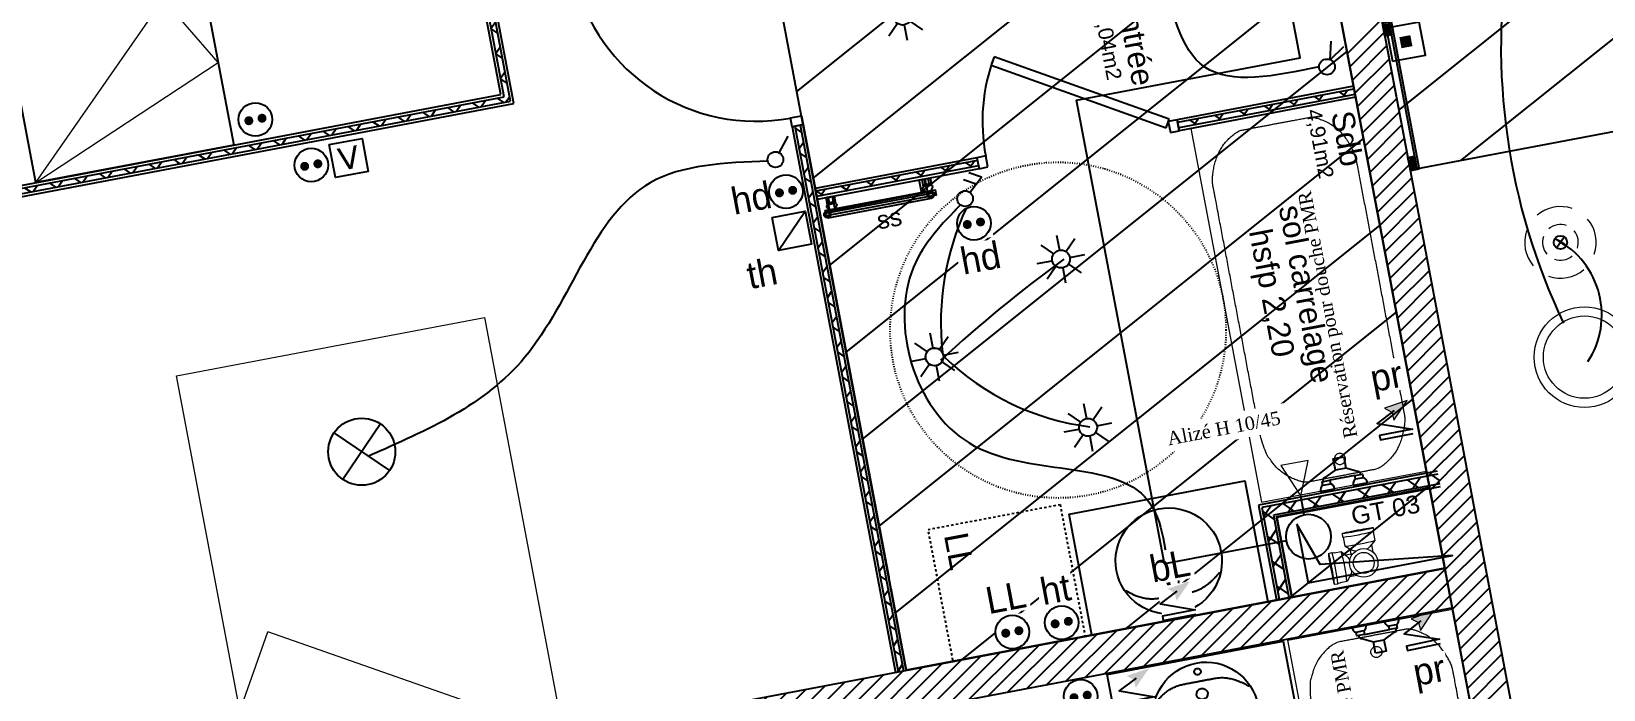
# Model space of a CAD drawing. Header units: centimetres. Extents: x 197412 to 267601, y -375791 to -305433.
# Drawn here: x 208763 to 215787, y -329374 to -326434 of the extents above; entities that cross this region are included whole.
import ezdxf

# ---------------------------------------------------------------- set-up
doc = ezdxf.new("R2010")
doc.units = ezdxf.units.CM
doc.linetypes.add('Style de ligne -1', pattern=[0.41664, 0.20828, -0.20836])
doc.linetypes.add('Style de ligne -5', pattern=[0.20828, 0.069425, -0.138855])
for name, color, linetype in [('3-BAT C-Niveau 0', 250, 'Continuous'), ('prlm-CHAUFF-CONV', 1, 'Continuous'), ('prlm-EAU-CHU', 42, 'Continuous'), ('prlm-GT', 242, 'Continuous'), ('prlm-MOD', 64, 'Continuous'), ('prlm-MOD-PB', 123, 'Continuous'), ('prlm-VMC', 62, 'Continuous')]:
    doc.layers.add(name, color=color, linetype=linetype)
doc.layers.add('prlm-ELEC-CFA', color=1, linetype='Continuous', lineweight=25)
doc.layers.add('prlm-ELEC-CFO', color=1, linetype='Continuous', lineweight=25)
doc.styles.add('Geneva', font='arial.ttf')
doc.styles.add('Helvetica', font='arial.ttf')
doc.styles.add('prlm-elec-cfa', font='comic.ttf', dxfattribs={"height": 12})
doc.styles.add('prlm-elec-cfo', font='comic.ttf', dxfattribs={"height": 12})
doc.styles.add('prlm-vmc', font='pala.ttf', dxfattribs={"height": 14})
doc.styles.get("Standard").update_dxf_attribs({"font": 'ARIALUNI.TTF', "height": 100})
pattern_1 = [(218.65981, (82441.66, 127994.64), (-199.24783, 287.75041), [])]
pattern_2 = [(45, (0, 0), (0, -1), [])]

# ---------------------------------------------------------------- blocks, each defined once
blk = doc.blocks.new('Groupe-449-1')
at = {"linetype": 'Continuous'}
h = blk.add_hatch(dxfattribs=at)
h.set_pattern_fill('BOIS 45', color=256, style=0, pattern_type=2)
h.set_pattern_definition(pattern_2)
h.paths.add_polyline_path([(13236.84, -45444.9), (13235.91, -45439.99), (13238.85, -45439.43), (13239.79, -45444.34)])
h = blk.add_hatch(dxfattribs=at)
h.set_pattern_fill('BOIS 45', color=256, style=0, pattern_type=2)
h.set_pattern_definition(pattern_2)
h.paths.add_polyline_path([(13248.04, -45504.08), (13247.11, -45499.16), (13250.06, -45498.6), (13250.99, -45503.52)])
at = {"linetype": 'Continuous', "flags": 128}
for points in [[(13235.98, -45440.07), (13235.79, -45439.09), (13238.69, -45438.54), (13238.87, -45439.53)], [(13236.84, -45444.9), (13235.91, -45439.99), (13238.85, -45439.43), (13239.79, -45444.34)], [(13252.16, -45504.31), (13251.18, -45504.5), (13238.69, -45438.54), (13239.67, -45438.36)], [(13248.04, -45504.08), (13247.11, -45499.16), (13250.06, -45498.6), (13250.99, -45503.52)], [(13248.29, -45505.05), (13248.1, -45504.07), (13250.99, -45503.52), (13251.18, -45504.5)]]:
    blk.add_lwpolyline(points, close=True, dxfattribs=at)
blk = doc.blocks.new('xi.lumD')
at = {"layer": 'prlm-ELEC-CFO', "color": 0, "linetype": 'ByBlock', "lineweight": 13}
for radius in [22.49, 18.39]:
    blk.add_circle((0, 0), radius, dxfattribs=at)
blk = doc.blocks.new('xi.LL')
at = {"color": 0, "lineweight": 5}
blk.add_wipeout([(-7.5, -7.5), (7.5, -7.5), (7.5, 7.5), (-7.5, 7.5)], dxfattribs=at).dxf.layer = 'prlm-ELEC-CFO'
at = {"layer": 'prlm-ELEC-CFO', "color": 0, "linetype": 'ByBlock', "lineweight": 5, "const_width": 2}
for points in [[(-4, 0, 1), (-2, 0, 1)], [(2, 0, 1), (4, 0, 1)]]:
    blk.add_lwpolyline(points, format="xyb", close=True, dxfattribs=at)
at = {"layer": 'prlm-ELEC-CFO', "color": 0, "linetype": 'ByBlock', "lineweight": -2}
blk.add_circle((0, 0), 7.5, dxfattribs=at)
blk = doc.blocks.new('xi.PCHT')
at = {"color": 0, "lineweight": 5}
blk.add_wipeout([(-7.5, -7.5), (7.5, -7.5), (7.5, 7.5), (-7.5, 7.5)], dxfattribs=at).dxf.layer = 'prlm-ELEC-CFO'
at = {"layer": 'prlm-ELEC-CFO', "color": 0, "linetype": 'ByBlock', "lineweight": 5, "const_width": 2}
for points in [[(-4, 0, 1), (-2, 0, 1)], [(2, 0, 1), (4, 0, 1)]]:
    blk.add_lwpolyline(points, format="xyb", close=True, dxfattribs=at)
at = {"layer": 'prlm-ELEC-CFO', "color": 0, "linetype": 'ByBlock', "lineweight": -2}
blk.add_circle((0, 0), 7.5, dxfattribs=at)
blk = doc.blocks.new('xi.PCHD')
at = {"color": 0, "lineweight": 5}
blk.add_wipeout([(-7.5, -7.5), (7.5, -7.5), (7.5, 7.5), (-7.5, 7.5)], dxfattribs=at).dxf.layer = 'prlm-ELEC-CFO'
at = {"layer": 'prlm-ELEC-CFO', "color": 0, "linetype": 'ByBlock', "lineweight": 5, "const_width": 2}
for points in [[(-4, 0, 1), (-2, 0, 1)], [(2, 0, 1), (4, 0, 1)]]:
    blk.add_lwpolyline(points, format="xyb", close=True, dxfattribs=at)
at = {"layer": 'prlm-ELEC-CFO', "color": 0, "linetype": 'ByBlock', "lineweight": -2}
blk.add_circle((0, 0), 7.5, dxfattribs=at)
blk = doc.blocks.new('xi.PR')
at = {"layer": 'prlm-ELEC-CFO', "lineweight": 5}
blk.add_hatch(color=0, dxfattribs=at).paths.add_polyline_path([(-3, 6), (-0.1, 3.7), (0, 0), (7.5, 7.5)])
at = {"layer": 'prlm-ELEC-CFO', "color": 0, "lineweight": 5, "flags": 128}
blk.add_lwpolyline([(-3, 6), (-0.1, 3.7), (0, 0), (7.5, 7.5)], close=True, dxfattribs=at)
at = {"layer": 'prlm-ELEC-CFO', "color": 0}
blk.add_lwpolyline([(0.95, 4.23), (-7.5, 0), (7.5, -5.5), (-7.5, -5.5), (-7.5, -7.5), (7.5, -7.5)], dxfattribs=at)
blk = doc.blocks.new('xi.DA')
at = {"layer": 'prlm-ELEC-CFO', "color": 0}
for points in [[(4.05, 1.39), (-1.17, 4.34)], [(0.61, -1.67), (7.04, 4.05), (1.81, 7.01)]]:
    blk.add_lwpolyline(points, dxfattribs=at)
blk.add_circle((-2, -4), 3.5, dxfattribs=at)
blk = doc.blocks.new('xi.SPOT')
at = {"color": 0, "lineweight": 5}
blk.add_wipeout([(-4, 0), (-2.83, -2.83), (0, -4), (2.83, -2.83), (4, 0), (2.83, 2.83), (0, 4), (-2.83, 2.83)], dxfattribs=at).dxf.layer = 'prlm-ELEC-CFO'
at = {"layer": 'prlm-ELEC-CFO', "color": 0, "linetype": 'ByBlock', "lineweight": -2, "flags": 128}
for points in [[(-7.69, 7.69), (-2.83, 2.83)], [(0, 10.88), (0, 4)], [(7.69, 7.69), (2.83, 2.83)], [(-10.88, 0), (-4, 0)], [(4, 0), (10.88, 0)], [(-2.83, -2.83), (-7.69, -7.69)], [(0, -4), (0, -10.88)], [(2.83, -2.83), (7.69, -7.69)]]:
    blk.add_lwpolyline(points, dxfattribs=at)
at = {"layer": 'prlm-ELEC-CFO', "color": 0, "linetype": 'ByBlock', "lineweight": -2}
blk.add_circle((0, 0), 4, dxfattribs=at)
blk = doc.blocks.new('xi.BL')
at = {"color": 0, "lineweight": 5}
blk.add_wipeout([(-7.5, -7.5), (7.5, -7.5), (7.5, 7.5), (-7.5, 7.5)], dxfattribs=at).dxf.layer = 'prlm-ELEC-CFO'
at = {"layer": 'prlm-ELEC-CFO', "lineweight": 5}
blk.add_hatch(color=0, dxfattribs=at).paths.add_polyline_path([(-3, 6), (-0.1, 3.7), (0, 0), (7.5, 7.5)])
at = {"layer": 'prlm-ELEC-CFO', "color": 0}
blk.add_lwpolyline([(0.95, 4.23), (-7.5, 0), (7.5, -5.5), (-7.5, -5.5), (-7.5, -7.5), (7.5, -7.5)], dxfattribs=at)
blk = doc.blocks.new('xi.BSO')
at = {"layer": 'prlm-ELEC-CFO', "lineweight": 5}
blk.add_hatch(color=0, dxfattribs=at).paths.add_polyline_path([(-2.5, -2.5), (2.5, -2.5), (2.5, 2.5), (-2.5, 2.5)])
at = {"layer": 'prlm-ELEC-CFO', "color": 0, "flags": 128}
blk.add_lwpolyline([(-7.5, -7.5), (7.5, -7.5), (7.5, 7.5), (-7.5, 7.5)], close=True, dxfattribs=at)
blk = doc.blocks.new('xi.VV')
at = {"layer": 'prlm-ELEC-CFO', "color": 0}
blk.add_lwpolyline([(6.95, 3.42), (0.01, -1.13), (1.91, 6.95)], dxfattribs=at)
blk.add_circle((-2, -4), 3.5, dxfattribs=at)
blk = doc.blocks.new('xi.PC')
at = {"color": 0, "lineweight": 5}
blk.add_wipeout([(-7.5, -7.5), (7.5, -7.5), (7.5, 7.5), (-7.5, 7.5)], dxfattribs=at).dxf.layer = 'prlm-ELEC-CFO'
at = {"layer": 'prlm-ELEC-CFO', "color": 0, "linetype": 'ByBlock', "lineweight": 5, "const_width": 2}
for points in [[(-4, 0, 1), (-2, 0, 1)], [(2, 0, 1), (4, 0, 1)]]:
    blk.add_lwpolyline(points, format="xyb", close=True, dxfattribs=at)
at = {"layer": 'prlm-ELEC-CFO', "color": 0, "linetype": 'ByBlock', "lineweight": -2}
blk.add_circle((0, 0), 7.5, dxfattribs=at)
blk = doc.blocks.new('xi.SA')
at = {"layer": 'prlm-ELEC-CFO', "color": 0}
blk.add_lwpolyline([(0.2, -1.28), (5.5, 5.28)], dxfattribs=at)
blk.add_circle((-2, -4), 3.5, dxfattribs=at)
blk = doc.blocks.new('xi.PTCE')
at = {"layer": 'prlm-ELEC-CFO', "color": 0}
for points in [[(-10.61, 10.61), (10.61, -10.61)], [(10.61, 10.61), (-10.61, -10.61)]]:
    blk.add_lwpolyline(points, dxfattribs=at)
at = {"layer": 'prlm-ELEC-CFO', "color": 0, "linetype": 'ByBlock'}
blk.add_circle((0, 0), 15, dxfattribs=at)
blk = doc.blocks.new('xi.dm8')
at = {"layer": 'prlm-ELEC-CFO', "color": 0}
for points in [[(-2.12, 2.12), (2.12, -2.12)], [(2.12, 2.12), (-2.12, -2.12)]]:
    blk.add_lwpolyline(points, dxfattribs=at)
blk.add_circle((0, 0), 3, dxfattribs=at)
at = {"layer": 'prlm-ELEC-CFO', "color": 0, "lineweight": 13}
for radius, start, end in [(16, 60, 120), (16, 150, 210), (8, 60, 120), (16, 330, 30), (8, 150, 210), (8, 330, 30), (8, 240, 300), (16, 240, 300)]:
    blk.add_arc((0, 0), radius, start, end, dxfattribs=at)
blk = doc.blocks.new('xi.dchrob')
at = {"layer": 'prlm-MOD', "color": 161}
for p, q in [((8.16, -2.3), (8.16, 2.3)), ((13.38, 1.16), (13.38, -1.16))]:
    blk.add_line(p, q, dxfattribs=at)
for points in [[(0, 10.66), (0, 4.16)], [(5.77, 7.56), (8.16, 2.38)], [(4.19, -5.66), (4.19, 5.66)], [(0, -4.16), (0, -10.66)], [(5.77, -7.26), (8.16, -2.37)]]:
    blk.add_lwpolyline(points, dxfattribs=at)
for points in [[(2.5, 9.16), (4.19, 9.16), (4.19, 5.66), (2.5, 5.66)], [(13.38, -2.37), (8.16, -2.37), (8.16, 2.38), (13.38, 2.38)], [(2.5, -5.66), (4.19, -5.66), (4.19, -9.16), (2.5, -9.16)]]:
    blk.add_lwpolyline(points, close=True, dxfattribs=at)
for centre, radius, start, end in [((0, 7.41), 3.25, 32.57897, 90), ((4.65, 7.56), 1.13, 0, 114.07431), ((0, 7.41), 3.25, 270, 327.42103), ((0, -7.41), 3.25, 32.57897, 90), ((0, -7.41), 3.25, 270, 327.42103), ((4.65, -7.26), 1.13, 245.92569, 360)]:
    blk.add_arc(centre, radius, start, end, dxfattribs=at)
blk = doc.blocks.new('xi.be')
at = {"layer": 'prlm-VMC', "color": 0, "linetype": 'ByBlock', "lineweight": 5, "flags": 128}
blk.add_lwpolyline([(-6.17, -15), (6.17, -15), (0, 0)], close=True, dxfattribs=at)
at = {"layer": 'prlm-VMC', "color": 0, "linetype": 'ByBlock', "lineweight": 5}
blk.add_solid([(0, -1), (5.17, -14), (-5.17, -14), (0, -1)], dxfattribs=at)
blk = doc.blocks.new('xi.cceu2')
at = {"layer": 'prlm-EAU-CHU', "color": 0, "lineweight": 13}
for p, q in [((13.12, 7.25), (13.03, 6.97)), ((13.12, 7.25), (14.67, 7.11)), ((7.27, 4.87), (4.09, 4.87)), ((6.83, 4.34), (8.91, 6.84)), ((8.92, 6.85), (12.09, 6.85)), ((12.09, 6.85), (12.22, 6.97)), ((12.22, 6.97), (13.03, 6.97)), ((-4.34, -6.83), (-6.84, -8.91)), ((-4.87, -7.27), (-4.87, -4.09)), ((4.09, -4.87), (7.27, -4.87)), ((6.84, -8.91), (4.34, -6.83)), ((4.87, -4.09), (4.87, -7.27)), ((8.91, -6.84), (6.83, -4.34)), ((12.09, -6.85), (8.92, -6.85)), ((12.22, -6.97), (12.09, -6.85)), ((13.03, -6.97), (12.22, -6.97)), ((13.03, -6.94), (13.12, -7.25)), ((-7.25, -13.12), (-6.97, -13.03)), ((-7.25, -13.12), (-7.11, -14.67)), ((-6.85, -12.09), (-6.97, -12.22)), ((-6.97, -12.22), (-6.97, -13.03)), ((-6.85, -8.92), (-6.85, -12.09)), ((6.85, -12.09), (6.85, -8.92)), ((6.97, -12.22), (6.85, -12.09)), ((6.94, -13.03), (7.25, -13.12)), ((6.97, -13.03), (6.97, -12.22)), ((7.11, -14.67), (7.25, -13.12)), ((14.67, -7.11), (13.12, -7.25))]:
    blk.add_line(p, q, dxfattribs=at)
for radius in [6.36, 4.67]:
    blk.add_circle((0, 0), radius, dxfattribs=at)
for centre, radius, start, end in [((11.68, 0.73), 6.05, 143.44583, 163.86683), ((87.18, 0), 78.56, 174.99745, 185.00255), ((119.65, -0.01), 106.84, 176.25229, 183.71904), ((-0.73, -11.68), 6.05, 106.13317, 126.55417), ((0.73, -11.68), 6.05, 53.44583, 73.86683), ((11.68, -0.73), 6.05, 196.13317, 216.55417), ((0.01, -119.65), 106.84, 86.28096, 93.74771), ((0, -87.18), 78.56, 84.99745, 95.00255)]:
    blk.add_arc(centre, radius, start, end, dxfattribs=at)
at = {"layer": 'prlm-EAU-CHU', "color": 0, "lineweight": 13, "extrusion": (0, 0, -1)}
blk.add_ellipse((14.67, 0), major_axis=(0, -7.1), ratio=0.043635, dxfattribs=at)
at = {"layer": 'prlm-EAU-CHU', "color": 0, "lineweight": 13}
blk.add_ellipse((0, -14.67), major_axis=(7.1, 0), ratio=0.043635, dxfattribs=at)
blk = doc.blocks.new('xi.TV')
at = {"layer": 'prlm-ELEC-CFA', "color": 0, "linetype": 'ByBlock', "lineweight": -2, "flags": 128}
blk.add_lwpolyline([(-7.5, 7.5), (7.5, 7.5), (7.5, -7.5), (-7.5, -7.5)], close=True, dxfattribs=at)
at = {"layer": 'prlm-ELEC-CFA', "color": 0, "linetype": 'ByBlock', "insert": (0, 0), "char_height": 10, "width": 11.36, "attachment_point": 5}
blk.add_mtext('{\\fVerdana|b0|i0|c0|p34;V}', dxfattribs=at)
blk = doc.blocks.new('xi.tsl-050-050')
at = {"layer": 'prlm-CHAUFF-CONV', "linetype": 'ByBlock', "lineweight": -2}
h = blk.add_hatch(color=0, dxfattribs=at)
edge = h.paths.add_edge_path()
edge.add_arc((-23.5, 7.5), 1.5, 0, 360)
edge = h.paths.add_edge_path(flags=17)
edge.add_arc((-23.5, 7.5), 1, 0, 360)
edge = h.paths.add_edge_path()
edge.add_arc((23.5, 7.5), 1.5, 0, 360)
edge = h.paths.add_edge_path(flags=17)
edge.add_arc((23.5, 7.5), 1, 0, 360)
at = {"layer": 'prlm-CHAUFF-CONV', "color": 0, "linetype": 'ByBlock', "lineweight": -2, "flags": 128}
for points in [[(23.5, 9), (-23.5, 9)], [(23.5, 6), (-23.5, 6)]]:
    blk.add_lwpolyline(points, dxfattribs=at)
at = {"layer": 'prlm-CHAUFF-CONV', "color": 0, "linetype": 'ByBlock', "lineweight": -2}
for points in [[(-19.73, 0), (-22.27, 0), (-22.27, 6), (-19.73, 6)], [(19.73, 0), (22.27, 0), (22.27, 6), (19.73, 6)]]:
    blk.add_lwpolyline(points, close=True, dxfattribs=at)
for centre, radius in [((-23.5, 7.5), 1.5), ((-23.5, 7.5), 1), ((23.5, 7.5), 1.5), ((23.5, 7.5), 1)]:
    blk.add_circle(centre, radius, dxfattribs=at)
blk = doc.blocks.new('Baignoire 175x75')
at = {"linetype": 'Continuous', "lineweight": 18, "flags": 128}
blk.add_lwpolyline([(0, 0), (170, 0), (170, -75), (0, -75)], close=True, dxfattribs=at)
at = {"linetype": 'Continuous', "lineweight": 18}
blk.add_ellipse((12.5, -37), major_axis=(2.5, 0), ratio=1, dxfattribs=at)
blk.add_open_spline([(140.1, -5), (146.77, -5), (158.33, -10.35), (165, -19.6), (165, -37.5), (165, -55.4), (158.33, -64.65), (146.77, -70), (85, -70), (23.23, -70), (11.67, -64.65), (5, -55.4), (5, -37.5), (5, -19.6), (11.67, -10.35), (23.23, -5), (83.33, -5), (140.1, -5)], degree=2, knots=[0, 0, 0, 0.017264, 0.034528, 0.051791, 0.150116, 0.16738, 0.184644, 0.201908, 0.504316, 0.52158, 0.538843, 0.556107, 0.654432, 0.671696, 0.68896, 0.706224, 1, 1, 1], dxfattribs=at)
blk = doc.blocks.new('Groupe-12-1')
at = {"linetype": 'Continuous', "flags": 128}
blk.add_lwpolyline([(13201.62, -45769.23), (13123.02, -45784.09), (13112.8, -45730.04), (13191.41, -45715.19)], close=True, dxfattribs=at)
at = {"linetype": 'Continuous'}
for centre, major_axis in [((13156.85, -45748.33), (-4.41, 23.34)), ((13153.07, -45728.84), (-1.47, -0.28)), ((13155.17, -45738.81), (-2.46, -0.46))]:
    blk.add_ellipse(centre, major_axis=major_axis, ratio=1, dxfattribs=at)
blk.add_open_spline([(13134.06, -45743.32), (13139.25, -45735.93), (13154.56, -45732.94), (13167.84, -45730.53), (13176.25, -45735.35)], degree=2, dxfattribs=at)
blk = doc.blocks.new('Groupe-28-1')
at = {"linetype": 'Continuous', "flags": 128}
blk.add_lwpolyline([(13184.54, -45697.6), (13105.94, -45712.51), (13095.68, -45658.48), (13174.28, -45643.56)], close=True, dxfattribs=at)
at = {"linetype": 'Continuous'}
for centre, major_axis in [((13140.25, -45679.39), (4.43, -23.33)), ((13142.17, -45688.87), (-2.46, -0.47)), ((13143.86, -45698.91), (-1.47, -0.28))]:
    blk.add_ellipse(centre, major_axis=major_axis, ratio=1, dxfattribs=at)
blk.add_open_spline([(13120.87, -45692.38), (13128.4, -45697.36), (13143.74, -45694.55), (13156.99, -45691.94), (13163.05, -45684.37)], degree=2, dxfattribs=at)
blk = doc.blocks.new('Groupe-29-1')
at = {"linetype": 'Continuous', "lineweight": 18}
for p, q in [((12725.29, -45746.44), (12737.71, -45710.97)), ((12869.83, -45757.25), (12737.68, -45711.03)), ((12725.29, -45746.44), (12732.3, -45783.36)), ((12869.83, -45757.25), (12732.28, -45783.3))]:
    blk.add_line(p, q, dxfattribs=at)
at = {"linetype": 'Continuous'}
blk.add_line((12869.83, -45757.25), (12725.29, -45746.44), dxfattribs=at)
at = {"linetype": 'Continuous', "lineweight": 18, "flags": 128}
blk.add_lwpolyline([(12869.83, -45757.25), (12732.28, -45783.3), (12696.93, -45596.61), (12834.48, -45570.56)], close=True, dxfattribs=at)
blk = doc.blocks.new('Groupe-30-1')
at = {"linetype": 'Continuous', "lineweight": 18}
for p, q in [((12634.11, -45510.34), (12691.08, -45428.3)), ((12715.57, -45456.73), (12691.03, -45428.26)), ((12634.11, -45510.34), (12715.57, -45456.73)), ((12715.57, -45456.73), (12722.54, -45493.66))]:
    blk.add_line(p, q, dxfattribs=at)
at = {"linetype": 'Continuous', "flags": 128}
blk.add_lwpolyline([(12598.75, -45323.66), (12687.18, -45306.91), (12722.54, -45493.59), (12634.11, -45510.34)], close=True, dxfattribs=at)
blk = doc.blocks.new('Groupe-39-1')
at = {"linetype": 'Continuous'}
for p, q in [((13030.94, -45508.81), (13031.62, -45512.4)), ((13032.66, -45508.49), (13033.31, -45511.94)), ((12986.93, -45524.04), (13036.06, -45514.74)), ((12988.09, -45516.93), (12988.75, -45520.45)), ((12989.81, -45516.6), (12990.39, -45519.71))]:
    blk.add_line(p, q, dxfattribs=at)
at = {"linetype": 'Continuous', "flags": 128}
for points in [[(13035.06, -45512.16), (13033.5, -45510.9), (13031, -45511.4), (13030.07, -45513.16), (13031.64, -45514.42), (13034.13, -45513.93)], [(13030.08, -45508.98), (13033.67, -45508.3), (13034.28, -45511.53), (13030.69, -45512.21)], [(12986.7, -45522.83), (13035.83, -45513.53), (13036.29, -45515.94), (12987.16, -45525.25)], [(12987.14, -45521.24), (12988.7, -45522.51), (12991.19, -45522.01), (12992.12, -45520.25), (12990.56, -45518.98), (12988.07, -45519.48)], [(12987.23, -45517.09), (12990.74, -45516.43), (12991.34, -45519.62), (12987.83, -45520.28)]]:
    blk.add_lwpolyline(points, close=True, dxfattribs=at)
at = {"insert": (13014.62, -45522.44), "char_height": 7.993, "width": 24.9991, "attachment_point": 2, "rotation": 10.68091, "line_spacing_factor": 1.060906, "style": 'Geneva'}
blk.add_mtext('ss', dxfattribs=at)

msp = doc.modelspace()

# ---------------------------------------------------------------- hatches: boundary and pattern name
at = {"linetype": 'Continuous'}
h = msp.add_hatch(dxfattribs=at)
h.set_pattern_fill('02_ISOLANT', color=256, scale=10, angle=100.72359, style=0, pattern_type=2)
h.set_pattern_definition([(145.723595, (82441.66, 127994.64), (-45.054865, -66.106423), []), (235.723595, (82441.66, 127994.64), (-66.106423, 45.054865), [])])
h.paths.add_polyline_path([(210875.6, -326725.6), (210903.7, -326744.7), (210796.4, -326178.2), (210768.3, -326159.1)])
h = msp.add_hatch(dxfattribs=at)
h.set_pattern_fill('02_ISOLANT', color=256, scale=10, angle=10.72359, style=0, pattern_type=2)
h.set_pattern_definition([(55.723595, (82441.66, 127994.64), (-66.106423, 45.054865), []), (145.723595, (82441.66, 127994.64), (45.054865, 66.106423), [])])
h.paths.add_polyline_path([(207821.4, -327304), (207825.9, -327327.6), (210903.7, -326744.7), (210875.6, -326725.6)])
h = msp.add_hatch(dxfattribs=at)
h.set_pattern_fill('02_ISOLANT', color=256, scale=10, angle=-169.25421, style=0, pattern_type=2)
h.set_pattern_definition([(235.745789, (82441.66, 127994.64), (66.12387, -45.029255), []), (325.745789, (82441.66, 127994.64), (-45.029255, -66.12387), [])])
h.paths.add_polyline_path([(214676, -326714.8), (214671.5, -326691.2), (213883.9, -326840.7), (213888.4, -326864.3)])
h = msp.add_hatch(dxfattribs=at)
h.set_pattern_fill('02_ISOLANT', color=256, scale=10, angle=-79.27656, style=0, pattern_type=2)
h.set_pattern_definition([(325.72344, (82441.66, 127994.64), (45.055044, 66.106301), []), (55.72344, (82441.66, 127994.64), (66.106301, -45.055044), [])])
h.paths.add_polyline_path([(212197.3, -326852.3), (212173.8, -326856.8), (212635.4, -329294.4), (212659, -329290)])
h = msp.add_hatch(dxfattribs=at)
h.set_pattern_fill('02_ISOLANT', color=256, scale=10, angle=-169.25421, style=0, pattern_type=2)
h.set_pattern_definition([(235.745789, (82441.66, 127994.64), (66.12387, -45.029255), []), (325.745789, (82441.66, 127994.64), (-45.029255, -66.12387), [])])
h.paths.add_polyline_path([(212994.3, -327033.9), (212989.9, -327010.3), (212266.5, -327147.6), (212271, -327171.2)])
h = msp.add_hatch(dxfattribs=at)
h.set_pattern_fill('02_ISOLANT', color=256, scale=10, angle=-169.27641, style=0, pattern_type=2)
h.set_pattern_definition([(235.723595, (82441.66, 127994.64), (66.106423, -45.054865), []), (325.723595, (82441.66, 127994.64), (-45.054865, -66.106423), [])])
h.paths.add_polyline_path([(215054.6, -328454.6), (215046.4, -328411.4), (214260.4, -328560.3), (214311.9, -328595.3)])
h = msp.add_hatch(dxfattribs=at)
h.set_pattern_fill('02_ISOLANT', color=256, scale=10, angle=-79.27641, style=0, pattern_type=2)
h.set_pattern_definition([(325.723595, (82441.66, 127994.64), (45.054865, 66.106423), []), (55.723595, (82441.66, 127994.64), (66.106423, -45.054865), [])])
h.paths.add_polyline_path([(214311.9, -328595.3), (214260.4, -328560.3), (214338, -328969.9), (214381.3, -328961.7)])
at = {"layer": '3-BAT C-Niveau 0'}
h = msp.add_hatch(dxfattribs=at)
h.set_pattern_fill('BA 13', color=9, scale=10, style=0, pattern_type=2)
h.set_pattern_definition(pattern_1)
h.paths.add_polyline_path([(211203.2, -325402.1), (211212.5, -325451.3), (211525.6, -325392), (211637.1, -325980.6), (210821.9, -326135.8), (210577.7, -324846.1), (211787.2, -324617), (211591.9, -323585.6), (212574.7, -323399.5), (212991.9, -325601.4), (213430.9, -325518.2), (213421.6, -325469.1), (213031.7, -325542.9), (212786.1, -324247), (214160.1, -323986.8), (214405.5, -325282.8), (214355, -325292.3), (214364.3, -325341.4), (214414.9, -325331.9), (215077.6, -328831.6), (212671.7, -329287.5), (211911.4, -325268)])
h = msp.add_hatch(dxfattribs=at)
h.set_pattern_fill('BA 13', color=6, scale=10, style=0, pattern_type=2)
h.set_pattern_definition(pattern_1)
h.paths.add_polyline_path([(215792.3, -324966.9), (216143.6, -326822.4), (214923.6, -327053.5), (214572.2, -325198)])
h = msp.add_hatch(dxfattribs=at)
h.set_pattern_fill('MURS MACONNERIE-2', color=256, scale=10, style=0, pattern_type=2)
h.set_pattern_definition([(45, (82627.55, 127994.637), (-31.2347524, 39.0434405), [])])
h.paths.add_polyline_path([(208251.4, -330124.3), (208284.9, -330301.2), (215115.6, -329007.6), (215082.1, -328830.7)])

# ---------------------------------------------------------------- linework, layer by layer
at = {"linetype": 'Continuous'}
for p, q in [((210860.4, -326715.3), (210753.1, -326148.8)), ((210875.6, -326725.6), (210768.3, -326159.1)), ((210875.6, -326725.6), (210768.3, -326159.1)), ((210903.7, -326744.7), (210796.4, -326178.2)), ((210903.7, -326744.7), (210796.4, -326178.2)), ((213063.9, -326546.9), (213050.4, -326584.5)), ((213050.4, -326584.5), (213832.1, -326863.6)), ((213845.5, -326825.9), (213063.9, -326546.9)), ((207819, -327291.2), (210860.4, -326715.3)), ((207821.4, -327304), (210875.6, -326725.6)), ((207821.4, -327304), (210875.6, -326725.6)), ((214671.5, -326691.2), (213883.9, -326840.7)), ((214671.5, -326691.2), (213883.9, -326840.7)), ((214676, -326714.8), (213888.4, -326864.3)), ((214676, -326714.8), (213888.4, -326864.3)), ((214678.4, -326727.5), (213890.8, -326877)), ((207825.9, -327327.6), (210903.7, -326744.7)), ((207825.9, -327327.6), (210903.7, -326744.7)), ((212173.8, -326856.8), (212635.4, -329294.4)), ((212173.8, -326856.8), (212635.4, -329294.4)), ((212197.3, -326852.3), (212659, -329290)), ((212197.3, -326852.3), (212659, -329290)), ((212210.1, -326849.9), (212671.7, -329287.5)), ((213832.1, -326863.6), (213845.5, -326825.9)), ((213881.5, -326827.9), (213842.2, -326835.3)), ((213842.2, -326835.3), (213851.5, -326884.5)), ((213890.8, -326877), (213881.5, -326827.9)), ((213851.5, -326884.5), (213890.8, -326877)), ((212989.9, -327010.3), (212266.5, -327147.6)), ((212989.9, -327010.3), (212266.5, -327147.6)), ((213026.7, -326990.1), (212987.4, -326997.6)), ((212987.4, -326997.6), (212996.8, -327046.7)), ((213036.1, -327039.2), (213026.7, -326990.1)), ((212994.3, -327033.9), (212271, -327171.2)), ((212994.3, -327033.9), (212271, -327171.2)), ((212996.8, -327046.7), (212273.4, -327184)), ((212996.8, -327046.7), (213036.1, -327039.2)), ((215046.4, -328411.4), (214260.4, -328560.3)), ((215046.4, -328411.4), (214260.4, -328560.3)), ((215054.6, -328454.6), (214311.9, -328595.3)), ((215054.6, -328454.6), (214311.9, -328595.3)), ((215057, -328467.4), (214327.1, -328605.7)), ((214260.4, -328560.3), (214338, -328969.9)), ((214260.4, -328560.3), (214338, -328969.9)), ((214311.9, -328595.3), (214381.3, -328961.7)), ((214311.9, -328595.3), (214381.3, -328961.7)), ((214327.1, -328605.7), (214394, -328959.3))]:
    msp.add_line(p, q, dxfattribs=at)
at = {"linetype": 'Continuous', "lineweight": 25}
for p, q in [((210860.4, -326715.3), (210753.1, -326148.8)), ((210918.9, -326755.1), (210811.6, -326188.6)), ((208445.2, -327172.7), (210860.4, -326715.3)), ((214669.1, -326678.4), (213881.5, -326827.9)), ((214678.4, -326727.5), (213890.8, -326877)), ((207828.3, -327340.4), (210918.9, -326755.1)), ((212161, -326859.2), (212210.1, -326849.9)), ((212161, -326859.2), (212622.6, -329296.8)), ((212210.1, -326849.9), (212593.1, -328872.1)), ((213881.5, -326827.9), (213890.8, -326877)), ((212987.4, -326997.6), (212264.1, -327134.8)), ((212987.4, -326997.6), (212996.8, -327046.7)), ((212996.8, -327046.7), (212273.4, -327184)), ((215044, -328398.6), (214245.3, -328549.9)), ((215057, -328467.4), (214327.1, -328605.7)), ((214245.3, -328549.9), (214325.3, -328972.3)), ((214327.1, -328605.7), (214394, -328959.3)), ((212602.4, -328921.2), (212671.7, -329287.5))]:
    msp.add_line(p, q, dxfattribs=at)
at = {"linetype": 'Continuous', "flags": 128}
for points in [[(212161, -326859.2), (212153.5, -326819.9), (212202.7, -326810.6), (212210.1, -326849.9)], [(214416.7, -328634.6), (214466.4, -328897.3), (215112.1, -328775), (214520, -328814.5)]]:
    msp.add_lwpolyline(points, close=True, dxfattribs=at)
at = {"linetype": 'Style de ligne -5', "ltscale": 50.8}
msp.add_circle((213349.7, -327768), 750, dxfattribs=at)
at = {"linetype": 'Continuous'}
for centre, start, end in [((211999.1, -326004.4), 192.79313, 280.72344), ((213842.2, -326835.3), 159.66267, 190.74579)]:
    msp.add_arc(centre, 830.5, start, end, dxfattribs=at)
at = {"layer": '3-BAT C-Niveau 0'}
for p, q in [((215731.3, -331316), (213863.3, -321452.3)), ((215554.4, -331349.5), (213686.5, -321485.8)), ((215040.4, -328635.4), (213911.1, -322672.1)), ((215731.3, -331316), (214616.3, -325428.1)), ((214642.2, -326532.5), (214796.2, -326378.5)), ((214653.4, -326591.6), (214807.4, -326437.6)), ((214664.6, -326650.7), (214818.6, -326496.6)), ((214675.8, -326709.8), (214829.8, -326555.7)), ((214687, -326768.9), (214841, -326614.8)), ((214698.2, -326827.9), (214852.2, -326673.9)), ((214709.3, -326887), (214863.4, -326733)), ((214720.5, -326946.1), (214874.6, -326792.1)), ((214731.7, -327005.2), (214885.8, -326851.2)), ((214742.9, -327064.3), (214896.9, -326910.3)), ((214754.1, -327123.4), (214908.1, -326969.4)), ((214765.3, -327182.5), (214919.3, -327028.4)), ((214776.5, -327241.6), (214930.5, -327087.5)), ((214787.7, -327300.6), (214941.7, -327146.6)), ((214798.9, -327359.7), (214952.9, -327205.7)), ((214810.1, -327418.8), (214964.1, -327264.8)), ((214821.2, -327477.9), (214975.3, -327323.9)), ((214832.4, -327537), (214986.5, -327383)), ((214843.6, -327596.1), (214997.7, -327442.1)), ((214854.8, -327655.2), (215008.8, -327501.1)), ((214866, -327714.3), (215020, -327560.2)), ((214877.2, -327773.4), (215031.2, -327619.3)), ((214888.4, -327832.4), (215042.4, -327678.4)), ((214899.6, -327891.5), (215053.6, -327737.5)), ((214910.8, -327950.6), (215064.8, -327796.6)), ((214922, -328009.7), (215076, -327855.7)), ((214933.1, -328068.8), (215087.2, -327914.8)), ((214944.3, -328127.9), (215098.4, -327973.9)), ((214955.5, -328187), (215109.6, -328032.9)), ((214966.7, -328246.1), (215120.7, -328092)), ((214977.9, -328305.1), (215131.9, -328151.1)), ((214989.1, -328364.2), (215143.1, -328210.2)), ((215000.3, -328423.3), (215154.3, -328269.3)), ((215011.5, -328482.4), (215165.5, -328328.4)), ((215022.7, -328541.5), (215176.7, -328387.5)), ((215033.9, -328600.6), (215187.9, -328446.6)), ((215045, -328659.7), (215199.1, -328505.6)), ((215056.2, -328718.8), (215210.3, -328564.7)), ((215067.4, -328777.9), (215221.5, -328623.8)), ((215078.6, -328836.9), (215232.6, -328682.9)), ((215089.8, -328896), (215243.8, -328742)), ((208251.4, -330124.3), (215082.1, -328830.7)), ((208251.4, -330124.3), (215082.1, -328830.7)), ((215200.8, -329482.2), (215073.9, -328812.2)), ((215101, -328955.1), (215255, -328801.1)), ((215112.2, -329014.2), (215266.2, -328860.2)), ((215123.4, -329073.3), (215277.4, -328919.3)), ((215134.6, -329132.4), (215288.6, -328978.4)), ((208284.9, -330301.2), (215115.6, -329007.6)), ((208284.9, -330301.2), (215115.6, -329007.6)), ((215145.8, -329191.5), (215299.8, -329037.4)), ((215156.9, -329250.6), (215311, -329096.5)), ((215168.1, -329309.6), (215322.2, -329155.6)), ((215179.3, -329368.7), (215333.4, -329214.7)), ((215190.5, -329427.8), (215344.5, -329273.8)), ((215201.7, -329486.9), (215355.7, -329332.9))]:
    msp.add_line(p, q, dxfattribs=at)
at = {"layer": '3-BAT C-Niveau 0', "ltscale": 50.8, "flags": 128}
for points in [[(211203.2, -325402.1), (211212.5, -325451.3), (211525.6, -325392), (211637.1, -325980.6), (210821.9, -326135.8), (210577.7, -324846.1), (211787.2, -324617), (211591.9, -323585.6), (212574.7, -323399.5), (212991.9, -325601.4), (213430.9, -325518.2), (213421.6, -325469.1), (213031.7, -325542.9), (212786.1, -324247), (214160.1, -323986.8), (214405.5, -325282.8), (214355, -325292.3), (214364.3, -325341.4), (214414.9, -325331.9), (215077.6, -328831.6), (212671.7, -329287.5), (211911.4, -325268)], [(215792.3, -324966.9), (216143.6, -326822.4), (214923.6, -327053.5), (214572.2, -325198)]]:
    msp.add_lwpolyline(points, close=True, dxfattribs=at)
at = {"layer": 'prlm-ELEC-CFO'}
for centre, radius, start, end in [((218205, -326500.4), 2876.7, 170.67906, 205.4552), ((215397.7, -327700.2), 381.2, 326.87446, 61.55736)]:
    msp.add_arc(centre, radius, start, end, dxfattribs=at)
msp.add_spline([(214516.1, -326592), (214005.1, -326593), (213814.9, -326150.6)], degree=3, dxfattribs=at)
at = {"layer": 'prlm-GT', "ltscale": 50}
msp.add_lwpolyline([(214326.1, -328600.7), (215009.4, -328471.3), (215077.6, -328831.6), (214394.3, -328961)], close=True, dxfattribs=at)
at = {"layer": 'prlm-VMC', "ltscale": 50}
msp.add_lwpolyline([(214449.8, -328592.3), (214434.1, -328509.1)], dxfattribs=at)
at = {"layer": 'prlm-VMC'}
msp.add_circle((214468.4, -328690.6), 100, dxfattribs=at)

# ---------------------------------------------------------------- block references
at = {"xscale": 10, "yscale": 10, "zscale": 10}
for name in ['Groupe-30-1', 'Groupe-39-1', 'Groupe-29-1', 'Groupe-28-1', 'Groupe-12-1']:
    msp.add_blockref(name, (82441.7, 127994.6), dxfattribs=at)
at = {"yscale": 10, "zscale": 10}
for p, xscale, rotation in [((214995.4, -328397.6), -10, 280.7235947438961), ((215112.3, -329014), 10, 280.723594743867)]:
    msp.add_blockref('Baignoire 175x75', p, dxfattribs=dict(at, xscale=xscale, rotation=rotation))
at = {"layer": '3-BAT C-Niveau 0', "xscale": 10, "yscale": 10, "zscale": 10}
msp.add_blockref('Groupe-449-1', (82441.7, 127994.6), dxfattribs=at)
at = {"layer": 'prlm-CHAUFF-CONV', "xscale": 10, "yscale": 10, "zscale": 10, "rotation": 190.7457885602345}
msp.add_blockref('xi.tsl-050-050', (212535.9, -327134.1), dxfattribs=at)
at = {"layer": 'prlm-EAU-CHU', "ltscale": 50, "xscale": 10, "yscale": 10, "zscale": 10, "rotation": 190.7236014113927}
msp.add_blockref('xi.cceu2', (214715.3, -328807.8), dxfattribs=at)
at = {"layer": 'prlm-ELEC-CFO', "xscale": 10, "yscale": 10, "zscale": 10}
for name, p, rotation in [('xi.BSO', (214903.6, -326479.5), 10.72360141139323), ('xi.VV', (214563.3, -326548.9), 10.72360141139323), ('xi.dm8', (215594, -327376.1), 100.7236014113927), ('xi.lumD', (215701.5, -327888.6), 10.72360141139323), ('xi.PTCE', (210238.7, -328311.3), 10.72360141139323)]:
    msp.add_blockref(name, p, dxfattribs=dict(at, rotation=rotation))
at = {"layer": 'prlm-MOD', "xscale": 10, "yscale": 10, "zscale": 10, "rotation": 100.7236014113937}
msp.add_blockref('xi.dchrob', (214627.2, -328469.5), dxfattribs=at)
at = {"layer": 'prlm-VMC', "ltscale": 50, "xscale": 10, "yscale": 10, "zscale": 10, "rotation": 190.7235947431435}
msp.add_blockref('xi.be', (214434.1, -328509.1), dxfattribs=at)

# ---------------------------------------------------------------- texts
at = {"attachment_point": 2}
for s, insert, char_height, rotation, line_spacing_factor, style in [('Entrée\\P{\\H0.6752x;6,04m2}\\P', (213743.5, -326462.9), 100, 280.72359, 0.834288, 'Helvetica'), ('Sdb\\P{\\H0.6752x;4,91m2}\\P', (214690.5, -326902.8), 100, 280.72359, 0.834288, 'Helvetica'), ('sol carrelage', (214509.2, -327597), 100.872, 280.72359, 0.834288, 'Helvetica'), ('hsfp 2,20', (214355.3, -327592.4), 100.87, 280.72359, 0.834288, 'Helvetica'), ('LL', (212959.5, -328745.4), 106.57, 280.6997, 1.060906, 'Geneva')]:
    msp.add_mtext(s, dxfattribs=dict(at, insert=insert, char_height=char_height, rotation=rotation, line_spacing_factor=line_spacing_factor, style=style))
at = {"layer": '3-BAT C-Niveau 0', "insert": (214652.4, -328560.3), "char_height": 80, "attachment_point": 1, "rotation": 10.72359, "line_spacing_factor": 0.25, "style": 'Geneva'}
msp.add_mtext('GT 03', dxfattribs=at)
at = {"layer": 'prlm-MOD-PB', "insert": (214773, -330306.8), "char_height": 60, "width": 1403.781, "attachment_point": 1, "rotation": 100.7236, "style": 'prlm-vmc'}
msp.add_mtext('Réservation pour douche PMR', dxfattribs=at)

# ---------------------------------------------------------------- next in the draw order: block references
at = {"layer": 'prlm-ELEC-CFO', "xscale": 10, "yscale": 10, "zscale": 10, "rotation": 10.72360141139323}
for name, p in [('xi.SPOT', (212654.6, -326365)), ('xi.PC', (209763.8, -326827)), ('xi.PC', (210013.2, -327030.6)), ('xi.PCHT', (213450.4, -329404.3)), ('xi.BL', (213696.5, -329366))]:
    msp.add_blockref(name, p, dxfattribs=at)

# ---------------------------------------------------------------- next in the draw order: texts
at = {"layer": 'prlm-ELEC-CFO', "char_height": 120, "attachment_point": 5, "rotation": 10.7236, "line_spacing_factor": 0.8, "style": 'prlm-elec-cfo', "bg_fill": 3, "box_fill_scale": 1.1, "bg_fill_color": 256, "bg_fill_transparency": 0}
for s, insert in [('hd', (211978.9, -327178.4)), ('hd', (213003.2, -327446.1)), ('pr', (214819.6, -327991)), ('LL', (213115.9, -328961.7)), ('pr', (215010.6, -329304.3))]:
    msp.add_mtext(s, dxfattribs=dict(at, insert=insert))

# ---------------------------------------------------------------- next in the draw order: block references
at = {"layer": 'prlm-ELEC-CFA', "xscale": 10, "yscale": 10, "zscale": 10, "rotation": 10.72360141139323}
msp.add_blockref('xi.TV', (210180.5, -326998.9), dxfattribs=at)
at = {"layer": 'prlm-ELEC-CFO'}
for name, p, xscale, yscale, zscale, rotation in [('xi.PCHD', (212134.4, -327149), 9.999999999999998, 9.999999999999998, 9.999999999999998, 190.7236014113927), ('xi.PCHD', (212973.6, -327290.5), 10, 10, 10, 10.72360141139323), ('xi.PR', (214849.1, -328170.7), 10, 10, 10, 10.72360141139323), ('xi.LL', (213145.2, -329116.4), 10, 10, 10, 10.72360141139323), ('xi.PR', (214969, -329110.2), 10, 10, 10, 11.75220327101763)]:
    msp.add_blockref(name, p, dxfattribs=dict(at, xscale=xscale, yscale=yscale, zscale=zscale, rotation=rotation))
at = {"layer": 'prlm-MOD', "xscale": 10, "yscale": 10, "zscale": 10, "rotation": 280.7236014113927}
msp.add_blockref('xi.dchrob', (214766.6, -329075.3), dxfattribs=at)

# ---------------------------------------------------------------- next in the draw order: texts
at = {"layer": 'prlm-MOD-PB', "insert": (214628.4, -328255.2), "char_height": 60, "width": 1403.781, "attachment_point": 1, "rotation": 100.7236, "style": 'prlm-vmc'}
msp.add_mtext('Réservation pour douche PMR', dxfattribs=at)

# ---------------------------------------------------------------- next in the draw order: linework, layer by layer
at = {"layer": 'prlm-ELEC-CFO', "linetype": 'ByBlock', "lineweight": -2, "flags": 128}
msp.add_lwpolyline([(212072.7, -327265.1), (212220.1, -327237.2), (212248, -327384.5), (212100.7, -327412.5)], close=True, dxfattribs=at)
at = {"layer": 'prlm-ELEC-CFO'}
msp.add_lwpolyline([(212100.7, -327412.5), (212220.1, -327237.2)], dxfattribs=at)
msp.add_spline([(212052.6, -327012.6), (211527.2, -327110), (210967.3, -327889.5), (210271.7, -328329.8)], degree=3, dxfattribs=at)

# ---------------------------------------------------------------- next in the draw order: block references
at = {"layer": 'prlm-ELEC-CFO', "xscale": 10, "yscale": 10, "zscale": 10, "rotation": 10.72360141139323}
for name, p in [('xi.SA', (212099.3, -326963.2)), ('xi.DA', (212946.6, -327137.6))]:
    msp.add_blockref(name, p, dxfattribs=at)

# ---------------------------------------------------------------- next in the draw order: texts
at = {"layer": 'prlm-ELEC-CFO', "insert": (213337.8, -328926.4), "char_height": 120, "attachment_point": 5, "rotation": 10.7236, "line_spacing_factor": 0.8, "style": 'prlm-elec-cfo', "bg_fill": 3, "box_fill_scale": 1.1, "bg_fill_color": 256, "bg_fill_transparency": 0}
msp.add_mtext('ht', dxfattribs=at)

# ---------------------------------------------------------------- next in the draw order: linework, layer by layer
at = {"layer": 'prlm-ELEC-CFO'}
msp.add_spline([(212913.3, -327208.6), (212703.4, -327486.9), (212952.3, -328272.1), (213750.6, -328528.4), (213847, -328907)], degree=3, dxfattribs=at)

# ---------------------------------------------------------------- next in the draw order: block references
at = {"layer": 'prlm-ELEC-CFO', "xscale": 10, "yscale": 10, "zscale": 10, "rotation": 10.72360141139323}
msp.add_blockref('xi.PCHT', (213365.9, -329074.6), dxfattribs=at)

# ---------------------------------------------------------------- next in the draw order: texts
at = {"layer": 'prlm-ELEC-CFO', "insert": (212027.1, -327514.8), "char_height": 120, "attachment_point": 5, "rotation": 10.7236, "line_spacing_factor": 0.8, "style": 'prlm-elec-cfa', "bg_fill": 3, "box_fill_scale": 1.1, "bg_fill_color": 256, "bg_fill_transparency": 0}
msp.add_mtext('th', dxfattribs=at)

# ---------------------------------------------------------------- next in the draw order: linework, layer by layer
at = {"linetype": 'Style de ligne -1', "ltscale": 50.8, "flags": 128}
msp.add_lwpolyline([(213358.7, -328546.8), (213470.4, -329136.3), (212880.9, -329248), (212769.2, -328658.4)], close=True, dxfattribs=at)

# ---------------------------------------------------------------- next in the draw order: block references
at = {"layer": 'prlm-ELEC-CFO', "xscale": 10, "yscale": 10, "zscale": 10, "rotation": 10.72360141139323}
for p in [(213362.9, -327450.4), (212797.6, -327887.3), (213483.6, -328202.3)]:
    msp.add_blockref('xi.SPOT', p, dxfattribs=at)

# ---------------------------------------------------------------- next in the draw order: texts
at = {"layer": 'prlm-ELEC-CFO', "insert": (213849.3, -328821.3), "char_height": 120, "attachment_point": 5, "rotation": 10.7236, "line_spacing_factor": 0.8, "style": 'prlm-elec-cfo', "bg_fill": 3, "box_fill_scale": 1.1, "bg_fill_color": 256, "bg_fill_transparency": 0}
msp.add_mtext('bL', dxfattribs=at)

# ---------------------------------------------------------------- next in the draw order: linework, layer by layer
at = {"layer": 'prlm-ELEC-CFO'}
for centre, radius, start, end in [((214038.3, -327735.3), 1212.4, 154.90188, 186.18806), ((217344.6, -332854.3), 6704.8, 126.30622, 132.38189), ((213634.1, -327069.2), 1139.6, 225.9816, 262.84129)]:
    msp.add_arc(centre, radius, start, end, dxfattribs=at)
at = {"layer": 'prlm-VMC'}
msp.add_lwpolyline([(214370.2, -328709.2), (213824.8, -328812.4), (213432.5, -326740.7), (214431, -326551.6), (213790, -323166.8)], dxfattribs=at)

# ---------------------------------------------------------------- next in the draw order: block references
at = {"layer": 'prlm-ELEC-CFO', "xscale": 10, "yscale": 10, "zscale": 10, "rotation": 10.72360141139323}
msp.add_blockref('xi.BL', (213878.9, -328977.3), dxfattribs=at)

# ---------------------------------------------------------------- next in the draw order: texts
at = {"layer": 'prlm-VMC', "ltscale": 25, "insert": (214090, -328206.5), "char_height": 60, "width": 586.147, "attachment_point": 5, "rotation": 10.7236, "line_spacing_factor": 0.8, "style": 'prlm-vmc', "bg_fill": 2}
msp.add_mtext('Alizé H 10/45', dxfattribs=at)

doc.saveas('drawing.dxf')
